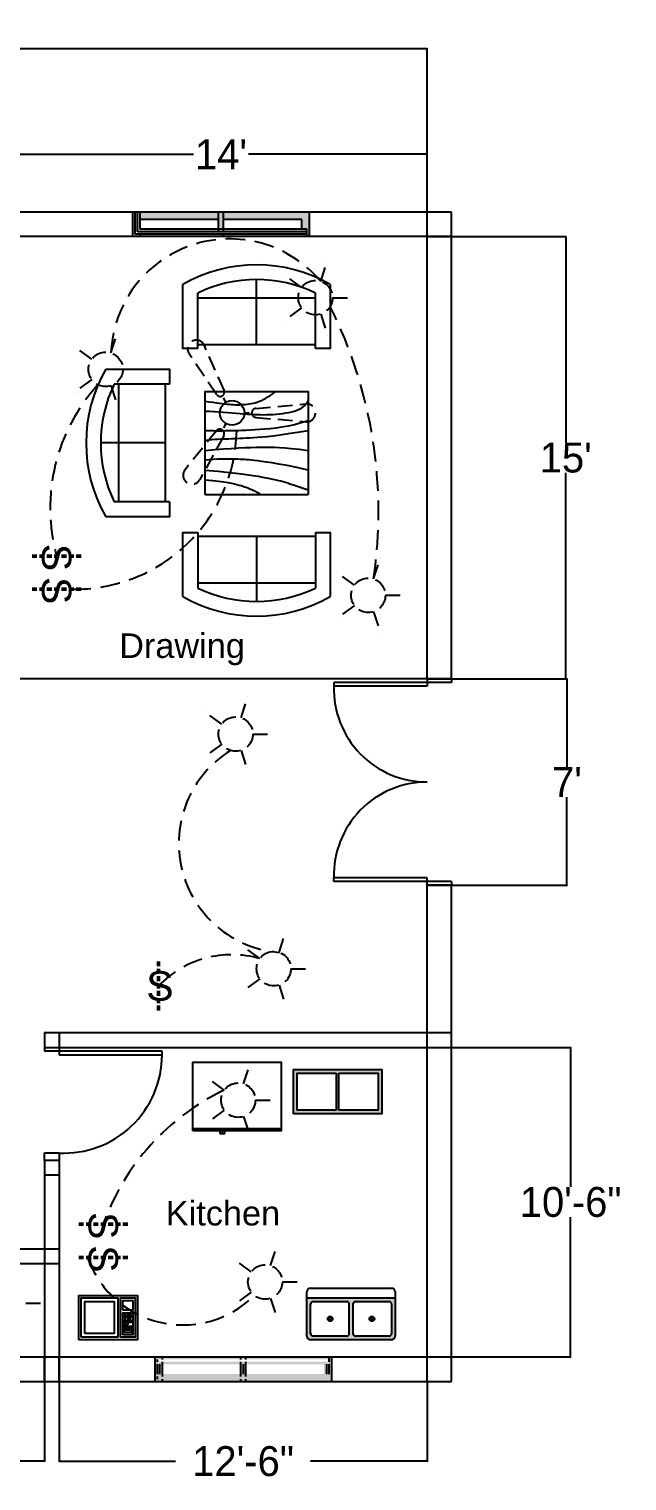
# Model space of a CAD drawing. Header units: inches. Extents: x 277 to 970, y 210 to 801.
# Drawn here: x 727 to 970, y 210 to 801 of the extents above; entities that cross this region are included whole.
import ezdxf

# ---------------------------------------------------------------- set-up
doc = ezdxf.new("R2010")
doc.units = ezdxf.units.IN
doc.header["$LTSCALE"] = 4
doc.header["$MEASUREMENT"] = 0
doc.linetypes.add('HIDDENX2', pattern=[0.75, 0.5, -0.25])
for name, color, linetype in [('Civil', 7, 'Continuous'), ('Door and Window', 2, 'Continuous'), ('Electric', 1, 'Continuous'), ('Interior', 6, 'Continuous'), ('Text and Dimension', 3, 'Continuous')]:
    doc.layers.add(name, color=color, linetype=linetype)
doc.dimstyles.get("Standard").update_dxf_attribs({"dimtxt": 12.18, "dimasz": 12.18, "dimexe": 0.18, "dimexo": 0.0625, "dimgap": 0.09, "dimtad": 0, "dimtih": 1, "dimtoh": 1, "dimdec": 0, "dimzin": 0, "dimdsep": 46, "dimlunit": 3, "dimtxsty": 'Standard', "dimblk": 'NONE', "dimcen": 0.09, "dimadec": 0, "dimazin": 0, "dimtfac": 1, "dimtdec": 0, "dimtofl": 0, "dimtmove": 0, "dimatfit": 3, "dimfxl": 1, "dimtolj": 1, "dimtzin": 0, "dimarcsym": 0})

# ---------------------------------------------------------------- blocks, each defined once
blk = doc.blocks.new('*D14')
at = {"layer": 'Defpoints', "color": 0, "transparency": 16777216}
for p in [(625, 250.5), (733, 250.5), (733, 218)]:
    blk.add_point(p, dxfattribs=at)
at = {"layer": 'Text and Dimension', "color": 0, "lineweight": -2, "transparency": 16777216}
for p, q in [((625, 250.4375), (625, 217.82)), ((733, 250.4375), (733, 217.82)), ((625, 218), (671.805, 218)), ((733, 218), (686.195, 218))]:
    blk.add_line(p, q, dxfattribs=at)
at = {"layer": 'Text and Dimension', "color": 0, "transparency": 16777216, "insert": (679, 218), "char_height": 12.18, "attachment_point": 5}
blk.add_mtext("\\A1;9'", dxfattribs=at)
blk = doc.blocks.new('_None')
blk = doc.blocks.new('*D15')
at = {"layer": 'Defpoints', "color": 0, "transparency": 16777216}
for p in [(739, 250.5), (889, 250.5), (889, 218)]:
    blk.add_point(p, dxfattribs=at)
at = {"layer": 'Text and Dimension', "color": 0, "lineweight": -2, "transparency": 16777216}
for p, q in [((739, 250.4375), (739, 217.82)), ((889, 250.4375), (889, 217.82)), ((739, 218), (786.505, 218)), ((889, 218), (841.495, 218))]:
    blk.add_line(p, q, dxfattribs=at)
at = {"layer": 'Text and Dimension', "color": 0, "transparency": 16777216, "insert": (814, 218), "char_height": 12.18, "attachment_point": 5}
blk.add_mtext('\\A1;12\'-6"', dxfattribs=at)
blk = doc.blocks.new('*D16')
at = {"layer": 'Defpoints', "color": 0, "transparency": 16777216}
for p in [(889, 716.5), (889, 536.5), (945.5, 536.5)]:
    blk.add_point(p, dxfattribs=at)
at = {"layer": 'Text and Dimension', "color": 0, "lineweight": -2, "transparency": 16777216}
for p, q in [((889.0625, 716.5), (945.68, 716.5)), ((945.5, 716.5), (945.5, 632.68)), ((945.5, 536.5), (945.5, 620.32)), ((889.0625, 536.5), (945.68, 536.5))]:
    blk.add_line(p, q, dxfattribs=at)
at = {"layer": 'Text and Dimension', "color": 0, "transparency": 16777216, "insert": (945.5, 626.5), "char_height": 12.18, "attachment_point": 5}
blk.add_mtext("\\A1;15'", dxfattribs=at)
blk = doc.blocks.new('*D17')
at = {"layer": 'Defpoints', "color": 0, "transparency": 16777216}
for p in [(889, 536.5), (889, 452.5), (946, 452.5)]:
    blk.add_point(p, dxfattribs=at)
at = {"layer": 'Text and Dimension', "color": 0, "lineweight": -2, "transparency": 16777216}
for p, q in [((889.0625, 536.5), (946.18, 536.5)), ((946, 536.5), (946, 500.68)), ((946, 452.5), (946, 488.32)), ((889.0625, 452.5), (946.18, 452.5))]:
    blk.add_line(p, q, dxfattribs=at)
at = {"layer": 'Text and Dimension', "color": 0, "transparency": 16777216, "insert": (946, 494.5), "char_height": 12.18, "attachment_point": 5}
blk.add_mtext("\\A1;7'", dxfattribs=at)
blk = doc.blocks.new('*D18')
at = {"layer": 'Defpoints', "color": 0, "transparency": 16777216}
for p in [(889, 386.5), (947.5, 386.5), (889, 260.5)]:
    blk.add_point(p, dxfattribs=at)
at = {"layer": 'Text and Dimension', "color": 0, "lineweight": -2, "transparency": 16777216}
for p, q in [((889.0625, 386.5), (947.68, 386.5)), ((947.5, 386.5), (947.5, 329.68)), ((947.5, 260.5), (947.5, 317.32)), ((889.0625, 260.5), (947.68, 260.5))]:
    blk.add_line(p, q, dxfattribs=at)
at = {"layer": 'Text and Dimension', "color": 0, "transparency": 16777216, "insert": (947.5, 323.5), "char_height": 12.18, "attachment_point": 5}
blk.add_mtext('\\A1;10\'-6"', dxfattribs=at)
blk = doc.blocks.new('*D21')
at = {"layer": 'Defpoints', "color": 0, "transparency": 16777216}
for p in [(889, 750), (721, 726.5), (889, 726.5)]:
    blk.add_point(p, dxfattribs=at)
at = {"layer": 'Text and Dimension', "color": 0, "lineweight": -2, "transparency": 16777216}
for p, q in [((721, 726.5625), (721, 750.18)), ((721, 750), (793.745, 750)), ((889, 750), (816.255, 750)), ((889, 726.5625), (889, 750.18))]:
    blk.add_line(p, q, dxfattribs=at)
at = {"layer": 'Text and Dimension', "color": 0, "transparency": 16777216, "insert": (805, 750), "char_height": 12.18, "attachment_point": 5}
blk.add_mtext("\\A1;14'", dxfattribs=at)
blk = doc.blocks.new('*D22')
at = {"layer": 'Defpoints', "color": 0, "transparency": 16777216}
for p in [(889, 793), (385, 726.5), (889, 726.5)]:
    blk.add_point(p, dxfattribs=at)
at = {"layer": 'Text and Dimension', "color": 0, "lineweight": -2, "transparency": 16777216}
for p, q in [((385, 726.5625), (385, 793.18)), ((385, 793), (623.715, 793)), ((889, 793), (650.285, 793)), ((889, 726.5625), (889, 793.18))]:
    blk.add_line(p, q, dxfattribs=at)
at = {"layer": 'Text and Dimension', "color": 0, "transparency": 16777216, "insert": (637, 793), "char_height": 12.18, "attachment_point": 5}
blk.add_mtext("\\A1;42'", dxfattribs=at)
blk = doc.blocks.new('Sofa - Roundback Loveseat 5 ft.')
at = {"linetype": 'Continuous'}
for p, q in [((-24, -33.99998), (-24, -11.46958)), ((0, -32.44198), (0, -5.99998)), ((24.00004, -33.99998), (24.00004, -11.46958)), ((-23.9998, -13.38178), (23.99986, -13.38178)), ((-24, -32.44198), (24.00004, -32.44198))]:
    blk.add_line(p, q, dxfattribs=at)
for points in [[(-24, -33.99998), (-30, -33.99998), (-30, -7.99998)], [(30.00004, -7.99998), (30.00004, -33.99998), (24.00004, -33.99998)]]:
    blk.add_lwpolyline(points, dxfattribs=at)
for centre, radius, start, end in [((0, -60.24998), 60.24998, 60.13715, 119.8628), ((0, -61.38438), 55.38444, 64.32083, 115.6792)]:
    blk.add_arc(centre, radius, start, end, dxfattribs=at)
blk = doc.blocks.new('Table - Square Woodgrain 42 x 42 in.')
at = {"linetype": 'Continuous'}
blk.add_line((0, -42), (42, -42), dxfattribs=at)
for points in [[(0, -4), (1.704, -4.2172), (3.2358, -4.4188), (4.615, -4.604), (5.8615, -4.7721), (6.9951, -4.9224), (8.0357, -5.0541), (9.0031, -5.1667), (9.9171, -5.2594), (10.7951, -5.3316), (11.6445, -5.3836), (12.4702, -5.4157), (13.277, -5.4283), (14.0698, -5.4217), (14.8535, -5.3964), (15.6331, -5.3526), (16.4133, -5.2908), (17.1986, -5.2103), (17.9913, -5.1062), (18.793, -4.9727), (19.6056, -4.8038), (20.4307, -4.5937), (21.2701, -4.3365), (22.1256, -4.0262), (22.9989, -3.6571), (23.888, -3.2272), (24.7756, -2.7516), (25.6408, -2.2491), (26.4624, -1.7387), (27.2195, -1.2395), (27.891, -0.7703), (28.456, -0.3501), (28.8934, 0.002)], [(0, -42), (0, 0), (42, 0), (42, -42)], [(0, -8), (1.8203, -8.1001), (3.6741, -8.2149), (5.5411, -8.3408), (7.4011, -8.4741), (9.2339, -8.6112), (11.0193, -8.7484), (12.7371, -8.8821), (14.3671, -9.0086), (15.8954, -9.1246), (17.3337, -9.2278), (18.6997, -9.3159), (20.0116, -9.387), (21.2871, -9.4389), (22.5442, -9.4696), (23.8008, -9.477), (25.0749, -9.459), (26.3791, -9.4137), (27.7049, -9.3403), (29.0383, -9.2382), (30.3655, -9.1068), (31.6728, -8.9455), (32.9461, -8.7535), (34.1717, -8.5304), (35.3358, -8.2756), (36.4268, -7.9863), (37.443, -7.6521), (38.3849, -7.2603), (39.253, -6.7986), (40.048, -6.2542), (40.7705, -5.6147), (41.421, -4.8674), (42, -4)], [(42, -12), (39.1784, -12.8621), (36.4519, -13.5654), (33.8246, -14.1294), (31.3004, -14.5731), (28.8832, -14.9161), (26.577, -15.1775), (24.3858, -15.3768), (22.3136, -15.5332), (20.3622, -15.6632), (18.5254, -15.7718), (16.7947, -15.8612), (15.1618, -15.9338), (13.6183, -15.9916), (12.1558, -16.0369), (10.7659, -16.0718), (9.4403, -16.0987), (8.1703, -16.1191), (6.9461, -16.1325), (5.7577, -16.1377), (4.595, -16.1335), (3.4479, -16.1188), (2.3064, -16.0924), (1.1604, -16.0532), (0, -16)], [(42, -16), (37.6529, -16.7365), (33.8802, -17.329), (30.6179, -17.7961), (27.8015, -18.1561), (25.3668, -18.4275), (23.2497, -18.6288), (21.3859, -18.7785), (19.7111, -18.8949), (18.1693, -18.9939), (16.7375, -19.0795), (15.401, -19.1534), (14.1449, -19.217), (12.9544, -19.2717), (11.8148, -19.3191), (10.7113, -19.3606), (9.6291, -19.3976), (8.5534, -19.4323), (7.47, -19.4689), (6.3643, -19.5122), (5.222, -19.5672), (4.0288, -19.6386), (2.7703, -19.7313), (1.4321, -19.8501), (0, -20)], [(0, -24), (3.9243, -23.6805), (7.4766, -23.4138), (10.6891, -23.1954), (13.5943, -23.0205), (16.2247, -22.8847), (18.6125, -22.7832), (20.7903, -22.7116), (22.7903, -22.6651), (24.6563, -22.642), (26.4764, -22.6507), (28.35, -22.7024), (30.3766, -22.8084), (32.6555, -22.98), (35.2861, -23.2283), (38.3678, -23.5645), (42, -24)], [(42, -32), (37.392, -31.017), (33.4585, -30.2231), (30.1291, -29.5949), (27.3334, -29.109), (25.0009, -28.742), (23.0612, -28.4707), (21.4439, -28.2716), (20.0786, -28.1215), (18.8998, -28.0002), (17.8609, -27.9014), (16.9206, -27.8219), (16.0371, -27.7588), (15.1691, -27.709), (14.2748, -27.6693), (13.3128, -27.6368), (12.2415, -27.6083), (11.0295, -27.5824), (9.6867, -27.5643), (8.233, -27.5608), (6.6884, -27.5787), (5.0728, -27.6248), (3.4062, -27.7058), (1.7086, -27.8286), (0, -28)], [(0, -32), (5.4026, -32.5358), (9.9494, -33.019), (13.7424, -33.4553), (16.8834, -33.8505), (19.4743, -34.2106), (21.6171, -34.5413), (23.4136, -34.8486), (24.9657, -35.1382), (26.3614, -35.4156), (27.6332, -35.6841), (28.7995, -35.9467), (29.8788, -36.2064), (30.8897, -36.4661), (31.8507, -36.7288), (32.7802, -36.9973), (33.6968, -37.2747), (34.6175, -37.5635), (35.5531, -37.8651), (36.5128, -38.1805), (37.506, -38.5108), (38.5421, -38.8568), (39.6302, -39.2197), (40.7797, -39.6004), (42, -40)], [(0, -36), (3.0098, -36.2857), (5.5354, -36.5643), (7.6368, -36.8359), (9.374, -37.1009), (10.807, -37.3597), (11.9957, -37.6126), (13.0002, -37.8599), (13.8804, -38.102), (14.6874, -38.3393), (15.4365, -38.5729), (16.1338, -38.8041), (16.7858, -39.0341), (17.3987, -39.264), (17.9787, -39.4952), (18.5322, -39.7288), (19.0655, -39.9662), (19.5832, -40.2081), (20.0842, -40.4544), (20.5657, -40.7046), (21.0249, -40.9581), (21.459, -41.2144), (21.8653, -41.4731), (22.2409, -41.7335), (22.5831, -41.9951)]]:
    blk.add_lwpolyline(points, dxfattribs=at)
blk = doc.blocks.new('Refrigerator-2 door - 36 in top')
for p, q in [((0, -26.999999), (36, -26.999999)), ((11, -27.999999), (11, -28.999999)), ((11, -28.999999), (13, -28.999999)), ((12, -26.999999), (12, -28.999999)), ((13, -28.999999), (13, -27.999999))]:
    blk.add_line(p, q)
blk.add_lwpolyline([(0, -27.999999), (0, 0), (36, 0), (36, -27.999999)], close=True)
blk = doc.blocks.new('Wall Cabinet - 18 x 36 in front')
for p, q in [((17.5, -1.5), (17.5, -16.5)), ((18.5, -16.5), (18.5, -1.5))]:
    blk.add_line(p, q)
blk.add_lwpolyline([(0, -18), (0, 0), (36, 0), (36, -18)], close=True)
for points in [[(17.5, -16.5), (1.5, -16.5), (1.5, -1.5), (17.5, -1.5)], [(18.5, -1.5), (34.5, -1.5), (34.5, -16.5), (18.5, -16.5)]]:
    blk.add_lwpolyline(points)
blk = doc.blocks.new('Sink-double - 36 in top')
for p, q in [((-18, -4), (18, -4)), ((-0.75, -18.5), (-0.75, -6.5)), ((0.75, -6.5), (0.75, -18.5))]:
    blk.add_line(p, q)
for points in [[(-16.5, 0), (16.5, 0)], [(-18, -19.5), (-18, -1.5)], [(-15.5, -5.5), (-1.75, -5.5)], [(1.75, -5.5), (15.5, -5.5)], [(18, -1.5), (18, -19.5)], [(-16.5, -18.5), (-16.5, -6.5)], [(16.5, -6.5), (16.5, -18.5)], [(16.5, -21), (-16.5, -21)], [(-1.75, -19.5), (-15.5, -19.5)], [(15.5, -19.5), (1.75, -19.5)]]:
    blk.add_lwpolyline(points)
for centre, radius in [((-8.5, -12.5), 1), ((8.5, -12.5), 1), ((-8.5, -12.5), 0.5), ((8.5, -12.5), 0.5)]:
    blk.add_circle(centre, radius)
for centre, radius, start, end in [((-16.5, -1.5), 1.5, 90, 180), ((16.5, -1.5), 1.5, 0, 90), ((-15.5, -6.5), 1, 90, 180), ((-1.75, -6.5), 1, 0, 90), ((1.75, -6.5), 1, 90, 180), ((15.5, -6.5), 1, 0, 90), ((-16.5, -19.5), 1.5, 180, 270), ((-15.5, -18.5), 1, 180, 270), ((-1.75, -18.5), 1, 270, 0), ((1.75, -18.5), 1, 180, 270), ((15.5, -18.5), 1, 270, 0), ((16.5, -19.5), 1.5, 270, 0)]:
    blk.add_arc(centre, radius, start, end)
blk = doc.blocks.new('Microwave')
for p, q in [((18, 10), (22, 10)), ((22, 9), (18, 9)), ((18, 8), (22, 8)), ((22, 7), (18, 7)), ((20, 6), (18, 6)), ((19, 7), (19, 11)), ((19, 6), (19, 7)), ((20, 11), (20, 7)), ((20, 7), (20, 6)), ((21, 7), (21, 11))]:
    blk.add_line(p, q)
for points in [[(0, 0), (0, 18), (24, 18), (24, 0)], [(1, 1), (1, 17), (16, 17), (16, 1)], [(2.5, 2.5), (2.5, 15.5), (14.5, 15.5), (14.5, 2.5)], [(17, 1), (17, 17), (23, 17), (23, 1)], [(18, 12), (18, 16), (22, 16), (22, 12)], [(18, 2), (18, 11), (22, 11), (22, 2)], [(18.5, 4.5), (18.5, 5.5), (21.5, 5.5), (21.5, 4.5)], [(18.5, 3), (18.5, 4), (21.5, 4), (21.5, 3)]]:
    blk.add_lwpolyline(points, close=True)
blk = doc.blocks.new('*U63')
at = {"layer": 'Electric', "color": 0, "linetype": 'HIDDENX2', "ltscale": 3}
blk.add_line((-4.5, 0), (4.5, 0), dxfattribs=at)
blk = doc.blocks.new('*U65')
at = {"layer": 'Electric', "color": 0, "linetype": 'ByBlock', "lineweight": -2, "transparency": 16777216}
for p, rotation in [((495.55, 610.44), 71.99999999999999), ((482.7, 606.26), 144), ((482.7, 592.74), 216), ((495.55, 588.56), 287.9999999999999)]:
    blk.add_blockref('*U63', p, dxfattribs=dict(at, rotation=rotation))
blk.add_blockref('*U63', (503.5, 599.5), dxfattribs=at)
blk = doc.blocks.new('*U66')
at = {"layer": 'Electric', "color": 0, "linetype": 'HIDDENX2', "ltscale": 3}
blk.add_line((-4.5, 0), (4.5, 0), dxfattribs=at)
blk = doc.blocks.new('*U68')
at = {"layer": 'Electric', "color": 0, "linetype": 'ByBlock', "lineweight": -2, "transparency": 16777216}
for p, rotation in [((495.55, 610.44), 71.99999999999999), ((482.7, 606.26), 144), ((482.7, 592.74), 216), ((495.55, 588.56), 287.9999999999999)]:
    blk.add_blockref('*U66', p, dxfattribs=dict(at, rotation=rotation))
blk.add_blockref('*U66', (503.5, 599.5), dxfattribs=at)
blk = doc.blocks.new('*U69')
at = {"layer": 'Electric', "color": 0, "linetype": 'HIDDENX2', "ltscale": 3}
blk.add_line((-4.5, 0), (4.5, 0), dxfattribs=at)
blk = doc.blocks.new('*U71')
at = {"layer": 'Electric', "color": 0, "linetype": 'ByBlock', "lineweight": -2, "transparency": 16777216}
for p, rotation in [((495.55, 610.44), 71.99999999999999), ((482.7, 606.26), 144), ((482.7, 592.74), 216), ((495.55, 588.56), 287.9999999999999)]:
    blk.add_blockref('*U69', p, dxfattribs=dict(at, rotation=rotation))
blk.add_blockref('*U69', (503.5, 599.5), dxfattribs=at)
blk = doc.blocks.new('*U72')
at = {"layer": 'Electric', "color": 0, "linetype": 'HIDDENX2', "ltscale": 3}
blk.add_line((-4.5, 0), (4.5, 0), dxfattribs=at)
blk = doc.blocks.new('*U74')
at = {"layer": 'Electric', "color": 0, "linetype": 'ByBlock', "lineweight": -2, "transparency": 16777216}
for p, rotation in [((495.55, 610.44), 71.99999999999999), ((482.7, 606.26), 144), ((482.7, 592.74), 216), ((495.55, 588.56), 287.9999999999999)]:
    blk.add_blockref('*U72', p, dxfattribs=dict(at, rotation=rotation))
blk.add_blockref('*U72', (503.5, 599.5), dxfattribs=at)
blk = doc.blocks.new('*U75')
at = {"layer": 'Electric', "color": 0, "linetype": 'HIDDENX2', "ltscale": 3}
blk.add_line((-4.5, 0), (4.5, 0), dxfattribs=at)
blk = doc.blocks.new('*U77')
at = {"layer": 'Electric', "color": 0, "linetype": 'ByBlock', "lineweight": -2, "transparency": 16777216}
for p, rotation in [((495.55, 610.44), 71.99999999999999), ((482.7, 606.26), 144), ((482.7, 592.74), 216), ((495.55, 588.56), 287.9999999999999)]:
    blk.add_blockref('*U75', p, dxfattribs=dict(at, rotation=rotation))
blk.add_blockref('*U75', (503.5, 599.5), dxfattribs=at)
blk = doc.blocks.new('*U102')
at = {"layer": 'Electric', "color": 0, "linetype": 'HIDDENX2'}
blk.add_line((-1.5, 0), (1.5, 0), dxfattribs=at)
blk = doc.blocks.new('*U104')
at = {"layer": 'Electric', "color": 0, "linetype": 'ByBlock', "lineweight": -2, "transparency": 16777216}
for p, rotation in [((424.25, 616.13), 120), ((424.25, 604.87), 239.9999999999999)]:
    blk.add_blockref('*U102', p, dxfattribs=dict(at, rotation=rotation))
blk.add_blockref('*U102', (434, 610.5), dxfattribs=at)
blk = doc.blocks.new('*U114')
at = {"layer": 'Electric', "color": 0, "linetype": 'HIDDENX2', "ltscale": 3}
blk.add_line((-4.5, 0), (4.5, 0), dxfattribs=at)
blk = doc.blocks.new('*U116')
at = {"layer": 'Electric', "color": 0, "linetype": 'ByBlock', "lineweight": -2, "transparency": 16777216}
for p, rotation in [((495.55, 610.44), 71.99999999999999), ((482.7, 606.26), 144), ((482.7, 592.74), 216), ((495.55, 588.56), 287.9999999999999)]:
    blk.add_blockref('*U114', p, dxfattribs=dict(at, rotation=rotation))
blk.add_blockref('*U114', (503.5, 599.5), dxfattribs=at)
blk = doc.blocks.new('*U117')
at = {"layer": 'Electric', "color": 0, "linetype": 'HIDDENX2', "ltscale": 3}
blk.add_line((-4.5, 0), (4.5, 0), dxfattribs=at)
blk = doc.blocks.new('*U119')
at = {"layer": 'Electric', "color": 0, "linetype": 'ByBlock', "lineweight": -2, "transparency": 16777216}
for p, rotation in [((495.55, 610.44), 71.99999999999999), ((482.7, 606.26), 144), ((482.7, 592.74), 216), ((495.55, 588.56), 287.9999999999999)]:
    blk.add_blockref('*U117', p, dxfattribs=dict(at, rotation=rotation))
blk.add_blockref('*U117', (503.5, 599.5), dxfattribs=at)
blk = doc.blocks.new('*U120')
at = {"layer": 'Electric', "color": 0, "linetype": 'HIDDENX2', "ltscale": 3}
blk.add_line((-4.5, 0), (4.5, 0), dxfattribs=at)
blk = doc.blocks.new('*U122')
at = {"layer": 'Electric', "color": 0, "linetype": 'ByBlock', "lineweight": -2, "transparency": 16777216}
for p, rotation in [((495.55, 610.44), 71.99999999999999), ((482.7, 606.26), 144), ((482.7, 592.74), 216), ((495.55, 588.56), 287.9999999999999)]:
    blk.add_blockref('*U120', p, dxfattribs=dict(at, rotation=rotation))
blk.add_blockref('*U120', (503.5, 599.5), dxfattribs=at)

msp = doc.modelspace()

# ---------------------------------------------------------------- hatches: boundary and pattern name
at = {"layer": 'Door and Window'}
h = msp.add_hatch(color=2, dxfattribs=at)
h.dxf.hatch_style = 1
h.paths.add_polyline_path([(772, 726.5), (771, 726.5), (771, 725.5), (772, 725.5)])
h.paths.add_polyline_path([(772, 725.5), (771, 725.5), (771, 724.5), (772, 724.5)])
h.paths.add_polyline_path([(770, 725.5), (769, 725.5), (769, 724.5), (770, 724.5)])
h.paths.add_polyline_path([(804, 719.5), (772, 719.5), (772, 718.5), (804, 718.5)])
h.paths.add_polyline_path([(804, 717.5), (772, 717.5), (772, 716.5), (804, 716.5)])
h.paths.add_polyline_path([(838, 717.5), (806, 717.5), (806, 716.5), (838, 716.5)])
h.paths.add_polyline_path([(838, 719.5), (806, 719.5), (806, 718.5), (838, 718.5)])
h = msp.add_hatch(color=2, dxfattribs=at)
h.dxf.hatch_style = 1
h.paths.add_polyline_path([(772, 726.5), (771, 726.5), (771, 718.5), (804, 718.5), (804, 719.5), (772, 719.5)])
h.paths.add_polyline_path([(770, 726.5), (769, 726.5), (769, 716.5), (772, 716.5), (772, 717.5), (770, 717.5)])
h.paths.add_polyline_path([(806, 719.5), (804, 719.5), (804, 718.5), (806, 718.5)])
h.paths.add_polyline_path([(840, 719.5), (806, 719.5), (806, 718.5), (840, 718.5)])
h.paths.add_polyline_path([(840, 717.5), (806, 717.5), (806, 716.5), (840, 716.5)])
h = msp.add_hatch(color=2, dxfattribs=at)
h.dxf.hatch_style = 1
h.paths.add_polyline_path([(804, 726.5), (772, 726.5), (772, 723.5), (804, 723.5)])
h.paths.add_polyline_path([(806, 726.5), (804, 726.5), (804, 723.5), (804, 719.5), (806, 719.5)])
h.paths.add_polyline_path([(841, 726.5), (806, 726.5), (806, 723.5), (838, 723.5), (838, 719.5), (840, 719.5), (840, 716.5), (841, 716.5)])
h = msp.add_hatch(color=2, dxfattribs=at)
h.dxf.hatch_style = 1
h.paths.add_polyline_path([(806, 717.5), (772, 717.5), (772, 716.5), (806, 716.5)])
h = msp.add_hatch(color=2, dxfattribs=at)
h.dxf.hatch_style = 1
h.paths.add_polyline_path([(813, 260.5), (781, 260.5), (781, 259.5), (813, 259.5)])
h.paths.add_polyline_path([(815, 260.5), (813, 260.5), (813, 259.5), (815, 259.5)])
h.paths.add_polyline_path([(847, 260.5), (815, 260.5), (815, 259.5), (847, 259.5)])
h.paths.add_polyline_path([(847, 258.5), (815, 258.5), (815, 257.5), (847, 257.5)])
h.paths.add_polyline_path([(815, 258.5), (813, 258.5), (813, 257.5), (815, 257.5)])
h.paths.add_polyline_path([(813, 258.5), (781, 258.5), (781, 257.5), (813, 257.5)])
h.paths.add_polyline_path([(814, 257.5), (813, 257.5), (813, 253.5), (814, 253.5)])
h.paths.add_polyline_path([(815, 257.5), (814, 257.5), (814, 253.5), (815, 253.5)])
h.paths.add_polyline_path([(815, 253.5), (814, 253.5), (813, 253.5), (813, 252.5), (815, 252.5)])
h.paths.add_polyline_path([(847, 252.5), (779, 252.5), (779, 251.5), (847, 251.5)])
h.paths.add_polyline_path([(815, 251.5), (813, 251.5), (813, 250.5), (815, 250.5)])
h.paths.add_polyline_path([(847, 251.5), (815, 251.5), (815, 250.5), (847, 250.5)])
h.paths.add_polyline_path([(847, 253.5), (815, 253.5), (815, 252.5), (847, 252.5)])
h.paths.add_polyline_path([(813, 253.5), (781, 253.5), (781, 252.5), (813, 252.5)])
h.paths.add_polyline_path([(813, 251.5), (781, 251.5), (781, 250.5), (813, 250.5)])
h.paths.add_polyline_path([(848, 260.5), (847, 260.5), (847, 259.5), (848, 259.5)])
h.paths.add_polyline_path([(849, 260.5), (848, 260.5), (848, 259.5), (849, 259.5)])
h.paths.add_polyline_path([(850, 260.5), (849, 260.5), (849, 259.5), (850, 259.5)])
h.paths.add_polyline_path([(850, 259.5), (849, 259.5), (849, 258.5), (850, 258.5)])
h.paths.add_polyline_path([(850, 258.5), (849, 258.5), (847, 258.5), (847, 257.5), (850, 257.5)])
h.paths.add_polyline_path([(849, 257.5), (848, 257.5), (848, 253.5), (849, 253.5)])
h.paths.add_polyline_path([(848, 257.5), (847, 257.5), (847, 253.5), (848, 253.5)])
h.paths.add_polyline_path([(850, 257.5), (849, 257.5), (849, 253.5), (850, 253.5)])
h.paths.add_polyline_path([(850, 253.5), (847, 253.5), (847, 252.5), (850, 252.5)])
h.paths.add_polyline_path([(850, 252.5), (847, 252.5), (847, 251.5), (850, 251.5)])
h.paths.add_polyline_path([(850, 251.5), (847, 251.5), (847, 250.5), (850, 250.5)])
h.paths.add_polyline_path([(781, 260.5), (778, 260.5), (778, 259.5), (781, 259.5)])
h.paths.add_polyline_path([(779, 259.5), (778, 259.5), (778, 258.5), (779, 258.5)])
h.paths.add_polyline_path([(781, 258.5), (778, 258.5), (778, 257.5), (781, 257.5)])
h.paths.add_polyline_path([(779, 257.5), (778, 257.5), (778, 253.5), (779, 253.5)])
h.paths.add_polyline_path([(780, 257.5), (779, 257.5), (779, 253.5), (780, 253.5)])
h.paths.add_polyline_path([(781, 257.5), (780, 257.5), (780, 253.5), (781, 253.5)])
h.paths.add_polyline_path([(781, 253.5), (778, 253.5), (778, 252.5), (781, 252.5)])
h.paths.add_polyline_path([(779, 252.5), (778, 252.5), (778, 251.5), (779, 251.5)])
h.paths.add_polyline_path([(781, 251.5), (778, 251.5), (778, 250.5), (781, 250.5)])
at = {"layer": 'Interior'}
h = msp.add_hatch(color=6, dxfattribs=at)
h.dxf.hatch_style = 1
h.paths.add_polyline_path([(870.5, 377.5), (834.5, 377.5), (834.5, 359.5), (870.5, 359.5)])
h.paths.add_polyline_path([(853, 376), (869, 376), (869, 361), (853, 361)], flags=16)
h.paths.add_polyline_path([(852, 361), (836, 361), (836, 376), (852, 376)], flags=16)
h.paths.add_polyline_path([(876, 284.5), (840, 284.5), (840, 269, 0.414214), (841.5, 267.5), (874.5, 267.5, 0.414214), (876, 269)])
h.paths.add_polyline_path([(859.75, 283), (873.5, 283, -0.414214), (874.5, 282), (874.5, 270, -0.414214), (873.5, 269), (859.75, 269, -0.414214), (858.75, 270), (858.75, 282, -0.414214)], flags=16)
h.paths.add_polyline_path([(857.25, 282), (857.25, 270, -0.414214), (856.25, 269), (842.5, 269, -0.414214), (841.5, 270), (841.5, 282, -0.414214), (842.5, 283), (856.25, 283, -0.414214)], flags=16)
h.paths.add_polyline_path([(867.5, 276, -1), (865.5, 276, -1)], flags=0)
h.paths.add_polyline_path([(850.5, 276, -1), (848.5, 276, -1)], flags=0)
h.paths.add_polyline_path([(867, 276, -1), (866, 276, -1)], flags=0)
h.paths.add_polyline_path([(850, 276, -1), (849, 276, -1)], flags=0)

# ---------------------------------------------------------------- linework, layer by layer
for p, q in [((899, 726.5), (375, 726.5)), ((889, 536.5), (889, 726.5)), ((899, 536.5), (899, 726.5)), ((899, 716.5), (375, 716.5)), ((889, 250.5), (889, 452.5)), ((899, 250.5), (899, 452.5)), ((375, 260.5), (899, 260.5)), ((375, 250.5), (899, 250.5))]:
    msp.add_line(p, q)
at = {"layer": 'Civil'}
for p, q in [((889, 716.5), (899, 716.5)), ((899, 536.5), (715, 536.5)), ((899, 536.5), (889, 536.5)), ((889, 536.5), (899, 536.5)), ((899, 452.5), (889, 452.5)), ((889, 452.5), (899, 452.5)), ((733, 392.5), (899, 392.5)), ((733, 392.5), (733, 386.5)), ((739, 392.5), (739, 386.5)), ((733, 386.5), (899, 386.5)), ((889, 386.5), (899, 386.5)), ((889, 386.5), (899, 386.5)), ((739, 340.5), (733, 340.5)), ((733, 340.5), (733, 250.5)), ((739, 340.5), (739, 250.5)), ((739, 334.5), (733, 334.5)), ((664.5, 304.5), (739, 304.5)), ((664.5, 298.5), (739, 298.5)), ((733, 250.5), (733, 260.5)), ((739, 250.5), (739, 260.5)), ((889, 260.5), (899, 260.5))]:
    msp.add_line(p, q, dxfattribs=at)
at = {"layer": 'Door and Window'}
for p, q in [((769, 716.5), (769, 726.5)), ((770, 717.5), (770, 726.5)), ((771, 718.5), (771, 726.5)), ((772, 719.5), (772, 726.5)), ((804, 723.5), (772, 723.5)), ((804, 718.5), (804, 726.5)), ((806, 718.5), (806, 726.5)), ((838, 723.5), (806, 723.5)), ((838, 719.5), (838, 723.5)), ((841, 716.5), (841, 726.5)), ((840, 717.5), (770, 717.5)), ((840, 718.5), (771, 718.5)), ((840, 719.5), (772, 719.5)), ((772, 716.5), (772, 717.5)), ((806, 716.5), (806, 717.5)), ((840, 716.5), (840, 719.5)), ((899, 535), (851, 535)), ((851, 535), (851, 533.5)), ((889, 533.5), (851, 533.5)), ((889, 536.5), (889, 533.5)), ((899, 536.5), (899, 535)), ((889, 455.5), (851, 455.5)), ((851, 454), (851, 455.5)), ((889, 452.5), (889, 455.5)), ((899, 454), (851, 454)), ((899, 454), (899, 452.5)), ((733, 386.5), (733, 385)), ((781, 385), (733, 385)), ((739, 386.5), (739, 383.5)), ((781, 383.5), (781, 385)), ((739, 383.5), (781, 383.5)), ((733, 340.5), (733, 343.5)), ((733, 343.5), (739, 343.5)), ((739, 343.5), (739, 340.5)), ((778, 260.5), (778, 250.5)), ((781, 260.5), (781, 259.5)), ((813, 260.5), (813, 259.5)), ((815, 260.5), (815, 259.5)), ((849, 260.5), (849, 258.5)), ((850, 260.5), (850, 250.5)), ((779, 259.5), (779, 258.5)), ((779, 257.5), (779, 253.5)), ((780, 257.5), (780, 253.5)), ((781, 258.5), (781, 252.5)), ((813, 258.5), (813, 252.5)), ((814, 257.5), (814, 253.5)), ((815, 258.5), (815, 252.5)), ((848, 257.5), (848, 253.5)), ((849, 257.5), (849, 253.5)), ((779, 252.5), (779, 251.5)), ((781, 251.5), (781, 250.5)), ((813, 251.5), (813, 250.5)), ((815, 251.5), (815, 250.5))]:
    msp.add_line(p, q, dxfattribs=at)
for centre, radius, start, end in [((889, 532.51), 38.01, 178.51188, 270), ((889, 456.49), 38.01, 90, 181.48812), ((740.95, 383.5), 40.05, 267.20564, 0)]:
    msp.add_arc(centre, radius, start, end, dxfattribs=at)
at = {"layer": 'Electric', "color": 7, "linetype": 'HIDDENX2', "ltscale": 3}
for p, q in [((803.18, 652.24), (792, 668.81)), ((806.29, 653.96), (798.22, 672.24)), ((819.18, 646.57), (839.55, 648.39)), ((819.18, 642.93), (839.55, 641.12)), ((803.1, 637.45), (790.34, 621.63)), ((806.1, 635.44), (796.35, 617.61))]:
    msp.add_line(p, q, dxfattribs=at)
at = {"layer": 'Electric', "linetype": 'HIDDENX2', "lineweight": 50}
for p, q in [((748, 586.5), (728, 586.5)), ((748, 573), (728, 573)), ((779.5, 421.5), (779.5, 401.5)), ((767, 314.5), (747, 314.5)), ((767, 301), (747, 301))]:
    msp.add_line(p, q, dxfattribs=at)
at = {"layer": 'Electric', "color": 5, "linetype": 'HIDDENX2', "ltscale": 3}
for centre in [(843.5, 691.62), (758, 662.5), (865, 570.5), (811, 514), (826.5, 418.5), (812, 365), (823, 291)]:
    msp.add_circle(centre, 7, dxfattribs=at)
at = {"layer": 'Electric', "color": 5, "ltscale": 3}
msp.add_circle((809.52, 644.75), 5, dxfattribs=at)
at = {"layer": 'Electric', "linetype": 'HIDDENX2', "ltscale": 4}
for centre, radius, start, end in [((808.56, 667.12), 48.44, 40.02065, 177.59319), ((682.56, 604.58), 186.63, 351.55097, 26.55518), ((809.64, 606.08), 74.27, 137.5149, 195.28277), ((745.43, 638.96), 65.98, 268.75972, 358.71959), ((832.28, 469.51), 44.5, 121.79003, 265.33559), ((809.4, 382.73), 41.49, 73.99563, 136.10344), ((847.92, 281.96), 96.57, 115.50644, 160.30638), ((789.48, 314.76), 41.25, 199.48632, 312.48829)]:
    msp.add_arc(centre, radius, start, end, dxfattribs=at)
at = {"layer": 'Electric', "color": 7, "linetype": 'HIDDENX2', "ltscale": 3}
for centre, radius, start, end in [((794.96, 670.8), 3.57, 23.81317, 214.01255), ((804.66, 653.24), 1.78, 214.01255, 23.81317), ((819.34, 644.75), 1.82, 95.09969, 264.90031), ((839.87, 644.75), 3.65, 264.90031, 95.09969), ((804.51, 636.32), 1.81, 331.33277, 141.13339), ((793.17, 619.35), 3.63, 141.13339, 331.33277)]:
    msp.add_arc(centre, radius, start, end, dxfattribs=at)

# ---------------------------------------------------------------- block references
at = {"layer": 'Electric', "color": 0, "linetype": 'HIDDENX2'}
for name, p in [('*U68', (351.5, 92.12)), ('*U65', (266, 63)), ('*U104', (382.02, 34.25)), ('*U71', (373, -29)), ('*U74', (319, -85.5)), ('*U77', (334.5, -181)), ('*U122', (320, -234.5)), ('*U119', (331, -308.5)), ('*U116', (226.5, -317.17))]:
    msp.add_blockref(name, p, dxfattribs=at)
at = {"layer": 'Interior'}
for name, p in [('Sofa - Roundback Loveseat 5 ft.', (819.5, 705)), ('Table - Square Woodgrain 42 x 42 in.', (798.5, 653.5)), ('Refrigerator-2 door - 36 in top', (793.5, 380.5)), ('Wall Cabinet - 18 x 36 in front', (834.5, 377.5)), ('Microwave', (747, 267.5)), ('Sink-double - 36 in top', (858, 288.5))]:
    msp.add_blockref(name, p, dxfattribs=at)
for p, rotation in [((750, 632.5), 90.0004301264479), ((819.5, 562), 180)]:
    msp.add_blockref('Sofa - Roundback Loveseat 5 ft.', p, dxfattribs=dict(at, rotation=rotation))

# ---------------------------------------------------------------- texts
at = {"layer": 'Electric', "color": 0, "linetype": 'HIDDENX2', "char_height": 12, "attachment_point": 1, "rotation": 270}
for insert in [(744, 591.5), (744, 578), (763, 319.5), (763, 306)]:
    msp.add_mtext_dynamic_manual_height_columns('{\\fArial|b0|i0|c0|p34;\\C1;S}', width=29.5, gutter_width=1, heights=[0], dxfattribs=dict(at, insert=insert))
at = {"layer": 'Electric', "color": 0, "linetype": 'HIDDENX2', "insert": (774.5, 417.5), "char_height": 12, "attachment_point": 1}
msp.add_mtext_dynamic_manual_height_columns('{\\fArial|b0|i0|c0|p34;\\C1;S}', width=29.5, gutter_width=1, heights=[0], dxfattribs=at)
at = {"layer": 'Text and Dimension', "linetype": 'HIDDENX2', "lineweight": 211, "char_height": 10, "attachment_point": 1}
for s, width, insert in [('{\\fArial|b0|i0|c0|p34;\\C0;Drawing}', 43.5, (763.5, 555)), ('{\\fArial|b0|i0|c0|p34;\\C0;Kitchen}', 73.5, (782.5, 324))]:
    msp.add_mtext_dynamic_manual_height_columns(s, width=width, gutter_width=1, heights=[0], dxfattribs=dict(at, insert=insert))

# ---------------------------------------------------------------- dimensions: what is measured, and where the dimension line sits
at = {"layer": 'Text and Dimension'}
for base, p1, p2, picture, middle in [((889, 793), (385, 726.5), (889, 726.5), '*D22', (637, 793)), ((889, 750), (721, 726.5), (889, 726.5), '*D21', (805, 750)), ((733, 218), (625, 250.5), (733, 250.5), '*D14', (679, 218)), ((889, 218), (739, 250.5), (889, 250.5), '*D15', (814, 218))]:
    dim = msp.add_linear_dim(base=base, p1=p1, p2=p2, dimstyle='Standard', dxfattribs=at)
    dim.commit()
    dim.dimension.update_dxf_attribs({"geometry": picture, "text_midpoint": middle})
for base, p1, p2, picture, middle in [((945.5, 536.5), (889, 716.5), (889, 536.5), '*D16', (945.5, 626.5)), ((946, 452.5), (889, 536.5), (889, 452.5), '*D17', (946, 494.5)), ((947.5, 386.5), (889, 260.5), (889, 386.5), '*D18', (947.5, 323.5))]:
    dim = msp.add_linear_dim(base=base, p1=p1, p2=p2, angle=90, dimstyle='Standard', dxfattribs=at)
    dim.commit()
    dim.dimension.update_dxf_attribs({"geometry": picture, "text_midpoint": middle})

doc.saveas('drawing.dxf')
